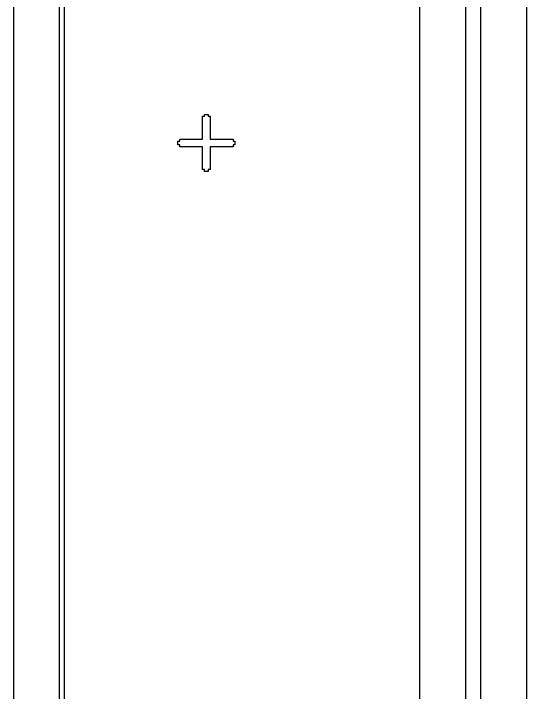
# Model space of a CAD drawing. Extents: x -25 to 123, y -44 to 109.
# Drawn here: x -24.88 to -7.67, y 13.77 to 36.55 of the extents above; entities that cross this region are included whole.
import ezdxf

# ---------------------------------------------------------------- set-up
doc = ezdxf.new("R2010")
doc.units = 0

msp = doc.modelspace()

# ---------------------------------------------------------------- linework, layer by layer
for p, q in [((-11.2486, -6.6469), (-11.2486, 71.0707)), ((-9.71469, 69.5368), (-9.71469, -5.11299)), ((-9.2034, -4.6017), (-9.2034, 69.0255)), ((-7.66949, 67.4916), (-7.66949, -3.06779)), ((-24.8751, 60.9582), (-24.8751, 3.46556)), ((-23.3349, 3.46223), (-23.3349, 60.9616)), ((-23.1725, 60.9607), (-23.1725, 3.4631)), ((-18.5346, 32.3397), (-18.5346, 33.1067)), ((-18.5346, 33.1067), (-18.4707, 33.1067)), ((-18.4707, 33.1067), (-18.4707, 33.1706)), ((-18.4707, 33.1706), (-18.3429, 33.1706)), ((-18.3429, 33.1706), (-18.3429, 33.1067)), ((-18.3429, 33.1067), (-18.279, 33.1067)), ((-18.279, 33.1067), (-18.279, 32.3397)), ((-19.3655, 32.148), (-19.3655, 32.2758)), ((-19.3655, 32.2758), (-19.3016, 32.2758)), ((-19.3016, 32.148), (-19.3655, 32.148)), ((-19.3016, 32.2758), (-19.3016, 32.3397)), ((-19.3016, 32.3397), (-18.5346, 32.3397)), ((-19.3016, 32.0841), (-19.3016, 32.148)), ((-18.279, 32.3397), (-17.512, 32.3397)), ((-17.512, 32.3397), (-17.512, 32.2758)), ((-17.512, 32.2758), (-17.4481, 32.2758)), ((-17.4481, 32.148), (-17.512, 32.148)), ((-17.512, 32.148), (-17.512, 32.0841)), ((-17.4481, 32.2758), (-17.4481, 32.148)), ((-18.5346, 32.0841), (-19.3016, 32.0841)), ((-18.5346, 31.3171), (-18.5346, 32.0841)), ((-17.512, 32.0841), (-18.279, 32.0841)), ((-18.279, 32.0841), (-18.279, 31.3171)), ((-18.4707, 31.3171), (-18.5346, 31.3171)), ((-18.4707, 31.2532), (-18.4707, 31.3171)), ((-18.3429, 31.2532), (-18.4707, 31.2532)), ((-18.279, 31.3171), (-18.3429, 31.3171)), ((-18.3429, 31.3171), (-18.3429, 31.2532))]:
    msp.add_line(p, q)

doc.saveas('drawing.dxf')
